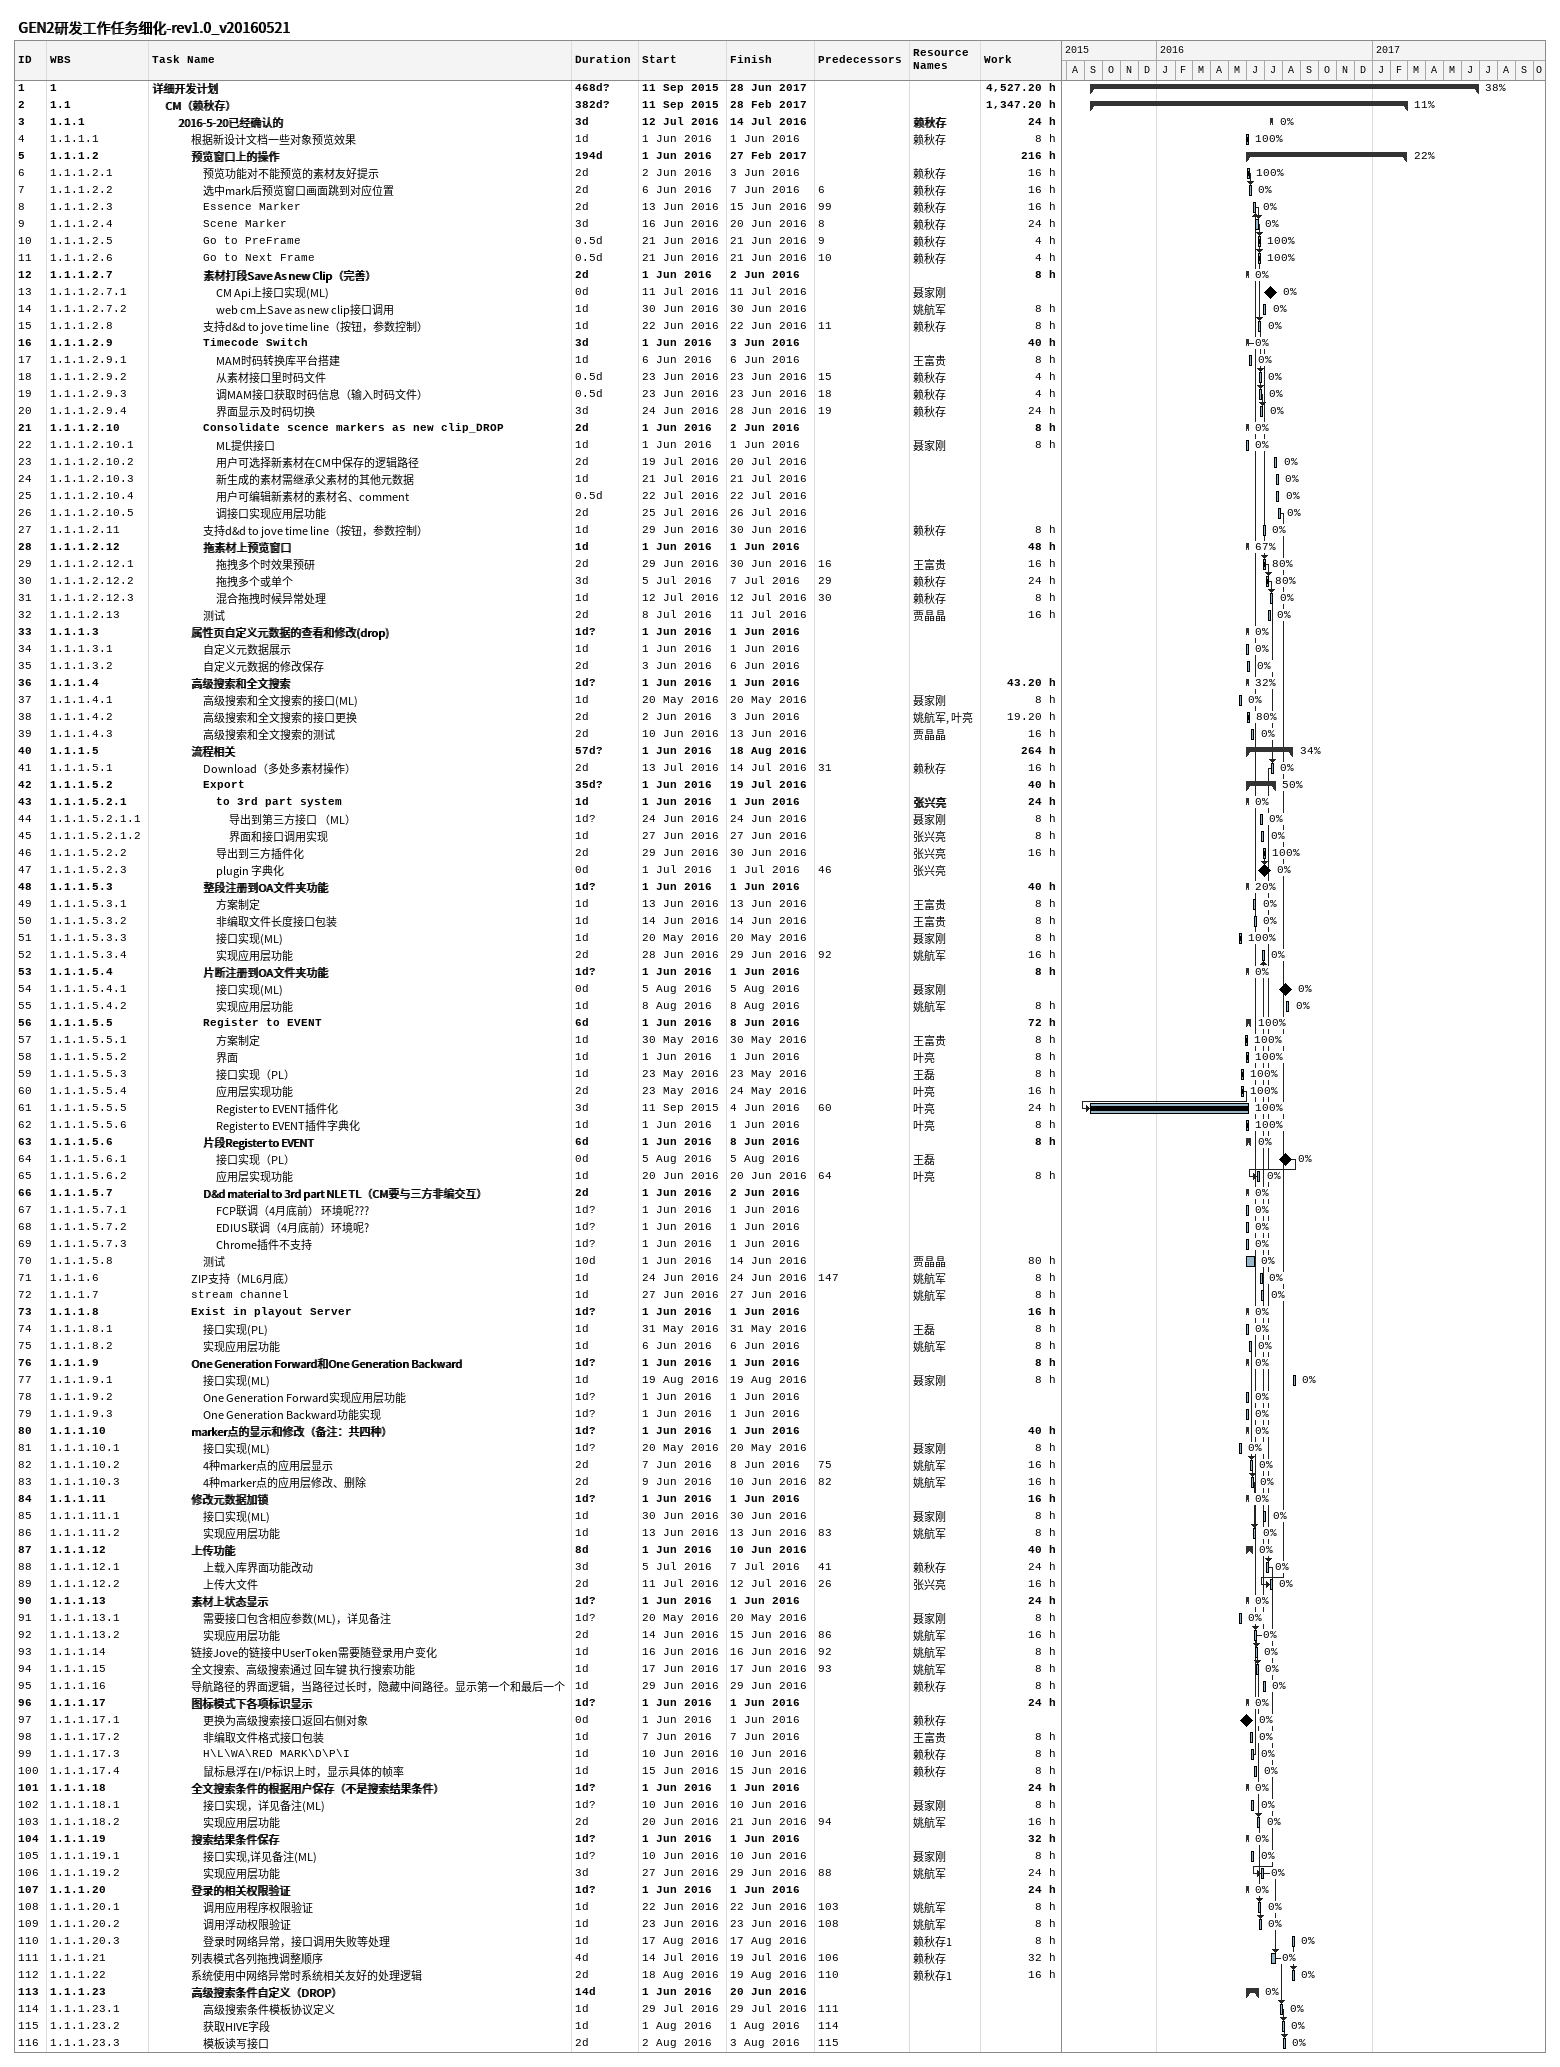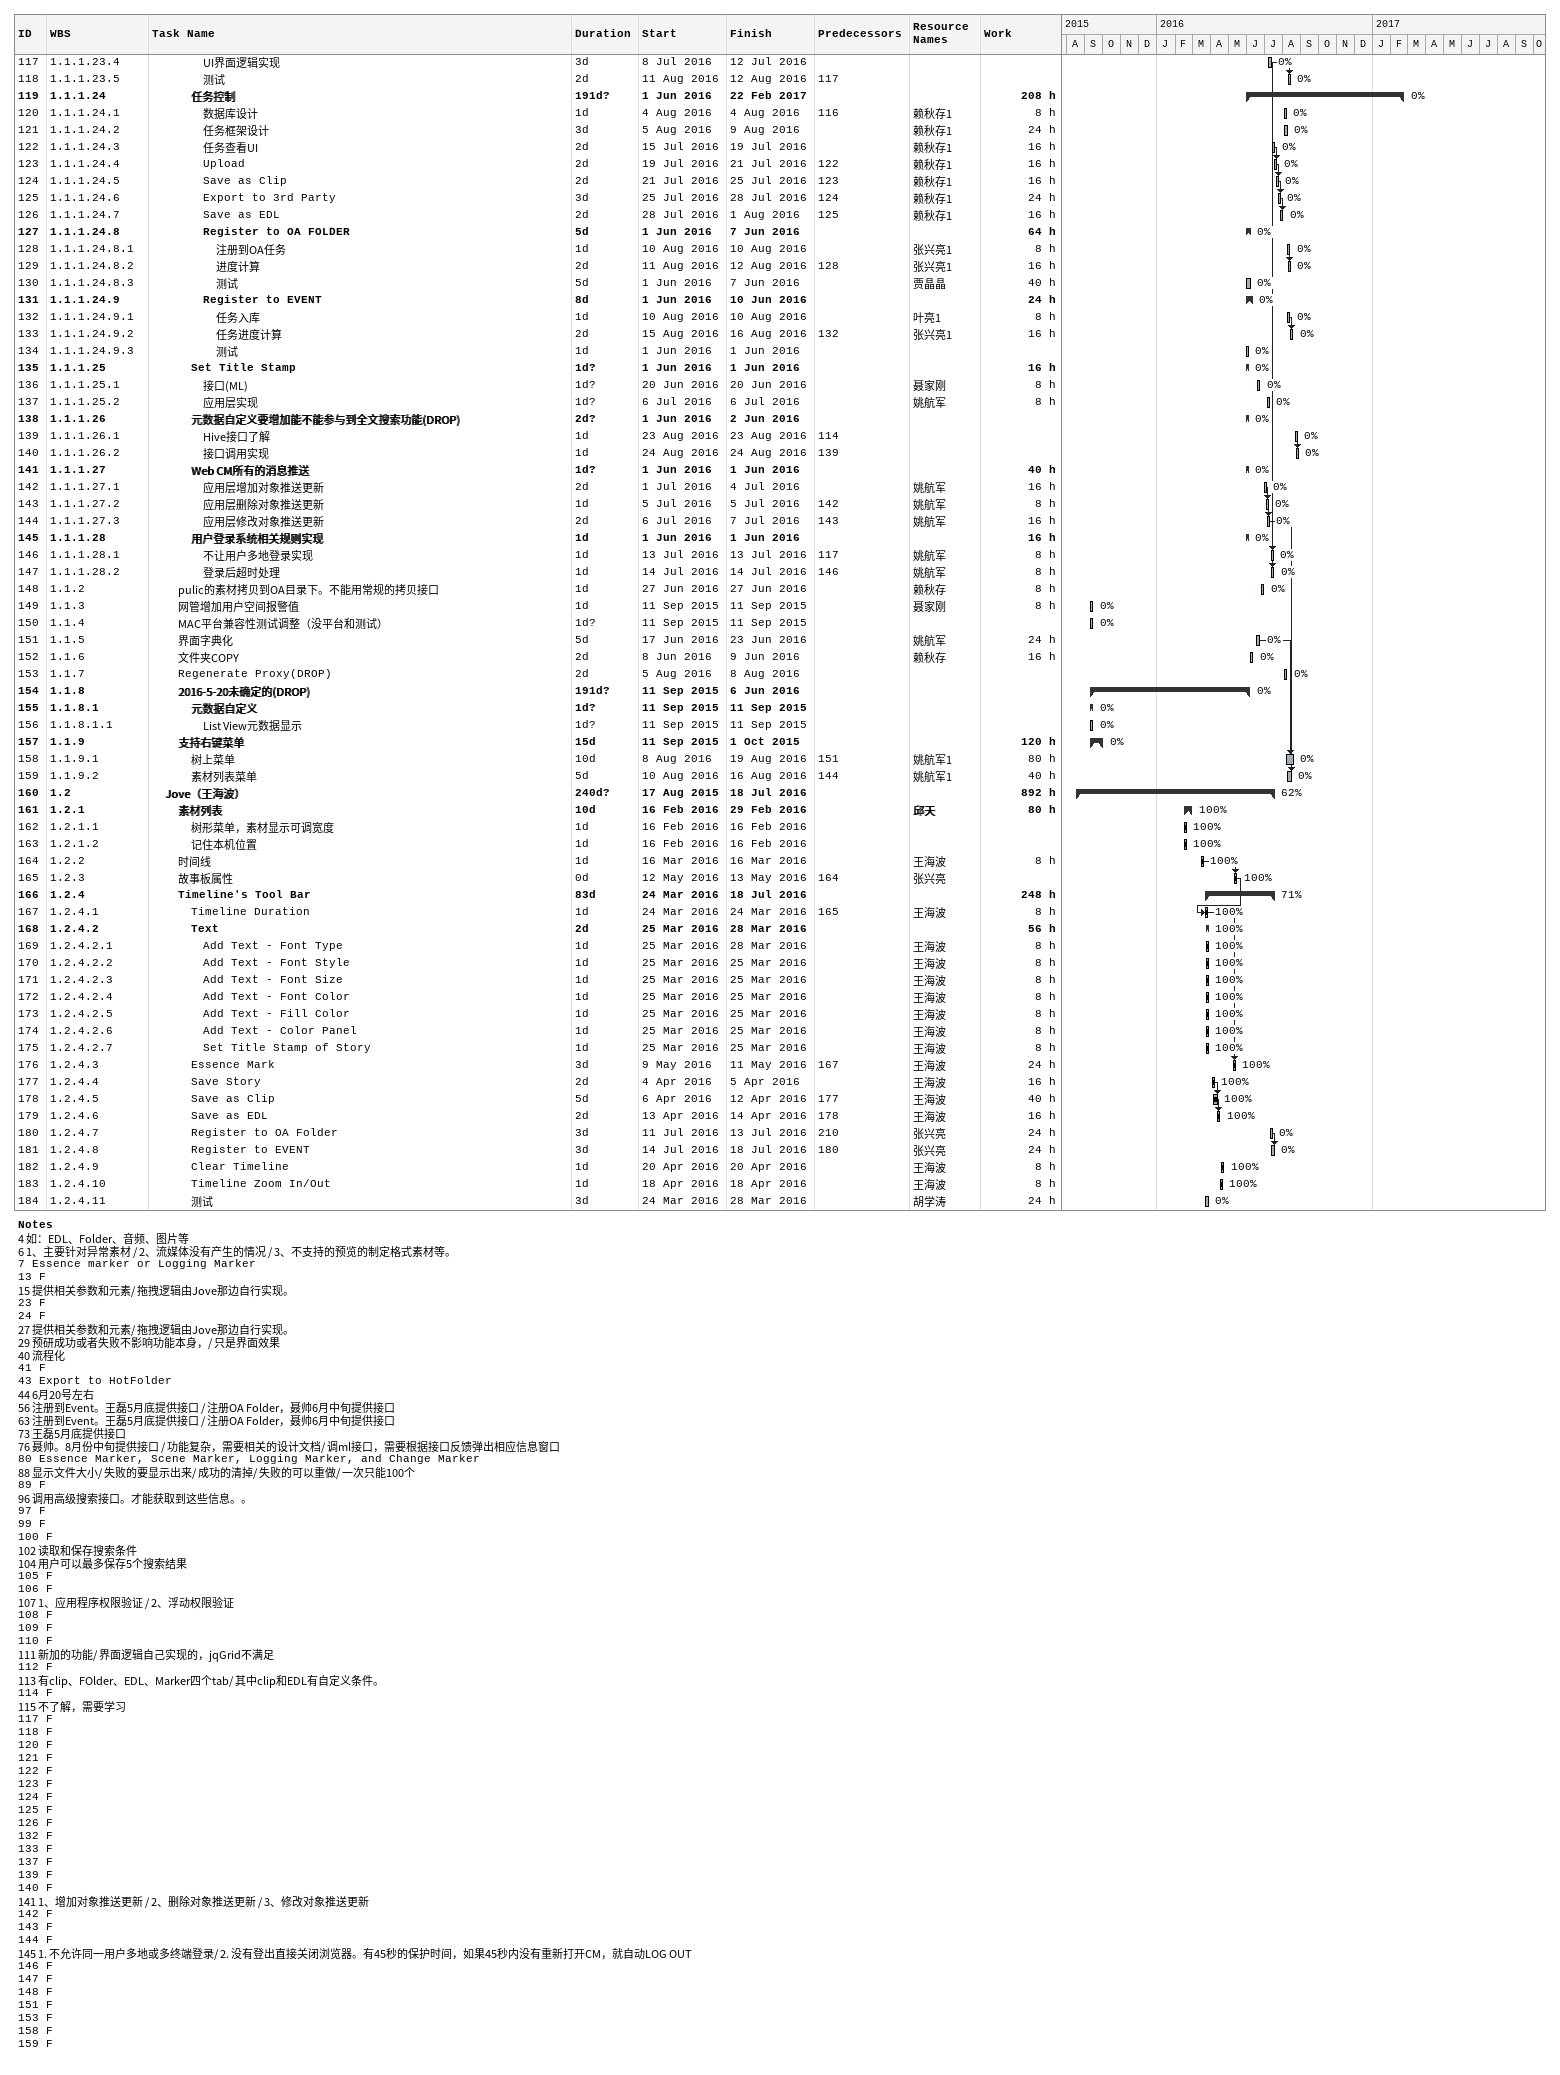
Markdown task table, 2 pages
GEN2研发工作任务细化-rev1.0_v20160521

| ID | WBS | Task | Duration | Start | Finish | Predecessors | Resources | % complete | Work (h) |
|---|---|---|---|---|---|---|---|---|---|
| 1 | 1 | **详细开发计划** | 468d? | 2015-09-11 | 2017-06-28 |  |  | 38 | 4527.20 |
| 2 | 1.1 | **CM（赖秋存）** | 382d? | 2015-09-11 | 2017-02-28 |  |  | 11 | 1347.20 |
| 3 | 1.1.1 | **2016-5-20已经确认的** | 3d | 2016-07-12 | 2016-07-14 |  | 赖秋存 | 0 | 24 |
| 4 | 1.1.1.1 | 根据新设计文档一些对象预览效果 | 1d | 2016-06-01 | 2016-06-01 |  | 赖秋存 | 100 | 8 |
| 5 | 1.1.1.2 | **预览窗口上的操作** | 194d | 2016-06-01 | 2017-02-27 |  |  | 22 | 216 |
| 6 | 1.1.1.2.1 | 预览功能对不能预览的素材友好提示 | 2d | 2016-06-02 | 2016-06-03 |  | 赖秋存 | 100 | 16 |
| 7 | 1.1.1.2.2 | 选中mark后预览窗口画面跳到对应位置 | 2d | 2016-06-06 | 2016-06-07 | 6 | 赖秋存 | 0 | 16 |
| 8 | 1.1.1.2.3 | Essence Marker | 2d | 2016-06-13 | 2016-06-15 | 99 | 赖秋存 | 0 | 16 |
| 9 | 1.1.1.2.4 | Scene Marker | 3d | 2016-06-16 | 2016-06-20 | 8 | 赖秋存 | 0 | 24 |
| 10 | 1.1.1.2.5 | Go to PreFrame | 0.5d | 2016-06-21 | 2016-06-21 | 9 | 赖秋存 | 100 | 4 |
| 11 | 1.1.1.2.6 | Go to Next Frame | 0.5d | 2016-06-21 | 2016-06-21 | 10 | 赖秋存 | 100 | 4 |
| 12 | 1.1.1.2.7 | **素材打段Save As new Clip（完善）** | 2d | 2016-06-01 | 2016-06-02 |  |  | 0 | 8 |
| 13 | 1.1.1.2.7.1 | CM Api上接口实现(ML) | 0d | 2016-07-11 | 2016-07-11 |  | 聂家刚 | 0 |  |
| 14 | 1.1.1.2.7.2 | web cm上Save as new clip接口调用 | 1d | 2016-06-30 | 2016-06-30 |  | 姚航军 | 0 | 8 |
| 15 | 1.1.1.2.8 | 支持d&d to jove time line（按钮，参数控制） | 1d | 2016-06-22 | 2016-06-22 | 11 | 赖秋存 | 0 | 8 |
| 16 | 1.1.1.2.9 | **Timecode Switch** | 3d | 2016-06-01 | 2016-06-03 |  |  | 0 | 40 |
| 17 | 1.1.1.2.9.1 | MAM时码转换库平台搭建 | 1d | 2016-06-06 | 2016-06-06 |  | 王富贵 | 0 | 8 |
| 18 | 1.1.1.2.9.2 | 从素材接口里时码文件 | 0.5d | 2016-06-23 | 2016-06-23 | 15 | 赖秋存 | 0 | 4 |
| 19 | 1.1.1.2.9.3 | 调MAM接口获取时码信息（输入时码文件） | 0.5d | 2016-06-23 | 2016-06-23 | 18 | 赖秋存 | 0 | 4 |
| 20 | 1.1.1.2.9.4 | 界面显示及时码切换 | 3d | 2016-06-24 | 2016-06-28 | 19 | 赖秋存 | 0 | 24 |
| 21 | 1.1.1.2.10 | **Consolidate scence markers as new clip_DROP** | 2d | 2016-06-01 | 2016-06-02 |  |  | 0 | 8 |
| 22 | 1.1.1.2.10.1 | ML提供接口 | 1d | 2016-06-01 | 2016-06-01 |  | 聂家刚 | 0 | 8 |
| 23 | 1.1.1.2.10.2 | 用户可选择新素材在CM中保存的逻辑路径 | 2d | 2016-07-19 | 2016-07-20 |  |  | 0 |  |
| 24 | 1.1.1.2.10.3 | 新生成的素材需继承父素材的其他元数据 | 1d | 2016-07-21 | 2016-07-21 |  |  | 0 |  |
| 25 | 1.1.1.2.10.4 | 用户可编辑新素材的素材名、comment | 0.5d | 2016-07-22 | 2016-07-22 |  |  | 0 |  |
| 26 | 1.1.1.2.10.5 | 调接口实现应用层功能 | 2d | 2016-07-25 | 2016-07-26 |  |  | 0 |  |
| 27 | 1.1.1.2.11 | 支持d&d to jove time line（按钮，参数控制） | 1d | 2016-06-29 | 2016-06-30 |  | 赖秋存 | 0 | 8 |
| 28 | 1.1.1.2.12 | **拖素材上预览窗口** | 1d | 2016-06-01 | 2016-06-01 |  |  | 67 | 48 |
| 29 | 1.1.1.2.12.1 | 拖拽多个时效果预研 | 2d | 2016-06-29 | 2016-06-30 | 16 | 王富贵 | 80 | 16 |
| 30 | 1.1.1.2.12.2 | 拖拽多个或单个 | 3d | 2016-07-05 | 2016-07-07 | 29 | 赖秋存 | 80 | 24 |
| 31 | 1.1.1.2.12.3 | 混合拖拽时候异常处理 | 1d | 2016-07-12 | 2016-07-12 | 30 | 赖秋存 | 0 | 8 |
| 32 | 1.1.1.2.13 | 测试 | 2d | 2016-07-08 | 2016-07-11 |  | 贾晶晶 | 0 | 16 |
| 33 | 1.1.1.3 | **属性页自定义元数据的查看和修改(drop)** | 1d? | 2016-06-01 | 2016-06-01 |  |  | 0 |  |
| 34 | 1.1.1.3.1 | 自定义元数据展示 | 1d | 2016-06-01 | 2016-06-01 |  |  | 0 |  |
| 35 | 1.1.1.3.2 | 自定义元数据的修改保存 | 2d | 2016-06-03 | 2016-06-06 |  |  | 0 |  |
| 36 | 1.1.1.4 | **高级搜索和全文搜索** | 1d? | 2016-06-01 | 2016-06-01 |  |  | 32 | 43.20 |
| 37 | 1.1.1.4.1 | 高级搜索和全文搜索的接口(ML) | 1d | 2016-05-20 | 2016-05-20 |  | 聂家刚 | 0 | 8 |
| 38 | 1.1.1.4.2 | 高级搜索和全文搜索的接口更换 | 2d | 2016-06-02 | 2016-06-03 |  | 姚航军, 叶亮 | 80 | 19.20 |
| 39 | 1.1.1.4.3 | 高级搜索和全文搜索的测试 | 2d | 2016-06-10 | 2016-06-13 |  | 贾晶晶 | 0 | 16 |
| 40 | 1.1.1.5 | **流程相关** | 57d? | 2016-06-01 | 2016-08-18 |  |  | 34 | 264 |
| 41 | 1.1.1.5.1 | Download（多处多素材操作） | 2d | 2016-07-13 | 2016-07-14 | 31 | 赖秋存 | 0 | 16 |
| 42 | 1.1.1.5.2 | **Export** | 35d? | 2016-06-01 | 2016-07-19 |  |  | 50 | 40 |
| 43 | 1.1.1.5.2.1 | **to 3rd part system** | 1d | 2016-06-01 | 2016-06-01 |  | 张兴亮 | 0 | 24 |
| 44 | 1.1.1.5.2.1.1 | 导出到第三方接口 （ML） | 1d? | 2016-06-24 | 2016-06-24 |  | 聂家刚 | 0 | 8 |
| 45 | 1.1.1.5.2.1.2 | 界面和接口调用实现 | 1d | 2016-06-27 | 2016-06-27 |  | 张兴亮 | 0 | 8 |
| 46 | 1.1.1.5.2.2 | 导出到三方插件化 | 2d | 2016-06-29 | 2016-06-30 |  | 张兴亮 | 100 | 16 |
| 47 | 1.1.1.5.2.3 | plugin 字典化 | 0d | 2016-07-01 | 2016-07-01 | 46 | 张兴亮 | 0 |  |
| 48 | 1.1.1.5.3 | **整段注册到OA文件夹功能** | 1d? | 2016-06-01 | 2016-06-01 |  |  | 20 | 40 |
| 49 | 1.1.1.5.3.1 | 方案制定 | 1d | 2016-06-13 | 2016-06-13 |  | 王富贵 | 0 | 8 |
| 50 | 1.1.1.5.3.2 | 非编取文件长度接口包装 | 1d | 2016-06-14 | 2016-06-14 |  | 王富贵 | 0 | 8 |
| 51 | 1.1.1.5.3.3 | 接口实现(ML) | 1d | 2016-05-20 | 2016-05-20 |  | 聂家刚 | 100 | 8 |
| 52 | 1.1.1.5.3.4 | 实现应用层功能 | 2d | 2016-06-28 | 2016-06-29 | 92 | 姚航军 | 0 | 16 |
| 53 | 1.1.1.5.4 | **片断注册到OA文件夹功能** | 1d? | 2016-06-01 | 2016-06-01 |  |  | 0 | 8 |
| 54 | 1.1.1.5.4.1 | 接口实现(ML) | 0d | 2016-08-05 | 2016-08-05 |  | 聂家刚 | 0 |  |
| 55 | 1.1.1.5.4.2 | 实现应用层功能 | 1d | 2016-08-08 | 2016-08-08 |  | 姚航军 | 0 | 8 |
| 56 | 1.1.1.5.5 | **Register to EVENT** | 6d | 2016-06-01 | 2016-06-08 |  |  | 100 | 72 |
| 57 | 1.1.1.5.5.1 | 方案制定 | 1d | 2016-05-30 | 2016-05-30 |  | 王富贵 | 100 | 8 |
| 58 | 1.1.1.5.5.2 | 界面 | 1d | 2016-06-01 | 2016-06-01 |  | 叶亮 | 100 | 8 |
| 59 | 1.1.1.5.5.3 | 接口实现（PL） | 1d | 2016-05-23 | 2016-05-23 |  | 王磊 | 100 | 8 |
| 60 | 1.1.1.5.5.4 | 应用层实现功能 | 2d | 2016-05-23 | 2016-05-24 |  | 叶亮 | 100 | 16 |
| 61 | 1.1.1.5.5.5 | Register to EVENT插件化 | 3d | 2015-09-11 | 2016-06-04 | 60 | 叶亮 | 100 | 24 |
| 62 | 1.1.1.5.5.6 | Register to EVENT插件字典化 | 1d | 2016-06-01 | 2016-06-01 |  | 叶亮 | 100 | 8 |
| 63 | 1.1.1.5.6 | **片段Register to EVENT** | 6d | 2016-06-01 | 2016-06-08 |  |  | 0 | 8 |
| 64 | 1.1.1.5.6.1 | 接口实现（PL） | 0d | 2016-08-05 | 2016-08-05 |  | 王磊 | 0 |  |
| 65 | 1.1.1.5.6.2 | 应用层实现功能 | 1d | 2016-06-20 | 2016-06-20 | 64 | 叶亮 | 0 | 8 |
| 66 | 1.1.1.5.7 | **D&d material to 3rd part NLE TL（CM要与三方非编交互）** | 2d | 2016-06-01 | 2016-06-02 |  |  | 0 |  |
| 67 | 1.1.1.5.7.1 | FCP联调（4月底前） 环境呢??? | 1d? | 2016-06-01 | 2016-06-01 |  |  | 0 |  |
| 68 | 1.1.1.5.7.2 | EDIUS联调（4月底前）环境呢? | 1d? | 2016-06-01 | 2016-06-01 |  |  | 0 |  |
| 69 | 1.1.1.5.7.3 | Chrome插件不支持 | 1d? | 2016-06-01 | 2016-06-01 |  |  | 0 |  |
| 70 | 1.1.1.5.8 | 测试 | 10d | 2016-06-01 | 2016-06-14 |  | 贾晶晶 | 0 | 80 |
| 71 | 1.1.1.6 | ZIP支持（ML6月底） | 1d | 2016-06-24 | 2016-06-24 | 147 | 姚航军 | 0 | 8 |
| 72 | 1.1.1.7 | stream channel | 1d | 2016-06-27 | 2016-06-27 |  | 姚航军 | 0 | 8 |
| 73 | 1.1.1.8 | **Exist in playout Server** | 1d? | 2016-06-01 | 2016-06-01 |  |  | 0 | 16 |
| 74 | 1.1.1.8.1 | 接口实现(PL) | 1d | 2016-05-31 | 2016-05-31 |  | 王磊 | 0 | 8 |
| 75 | 1.1.1.8.2 | 实现应用层功能 | 1d | 2016-06-06 | 2016-06-06 |  | 姚航军 | 0 | 8 |
| 76 | 1.1.1.9 | **One Generation Forward和One Generation Backward** | 1d? | 2016-06-01 | 2016-06-01 |  |  | 0 | 8 |
| 77 | 1.1.1.9.1 | 接口实现(ML) | 1d | 2016-08-19 | 2016-08-19 |  | 聂家刚 | 0 | 8 |
| 78 | 1.1.1.9.2 | One Generation Forward实现应用层功能 | 1d? | 2016-06-01 | 2016-06-01 |  |  | 0 |  |
| 79 | 1.1.1.9.3 | One Generation Backward功能实现 | 1d? | 2016-06-01 | 2016-06-01 |  |  | 0 |  |
| 80 | 1.1.1.10 | **marker点的显示和修改（备注：共四种）** | 1d? | 2016-06-01 | 2016-06-01 |  |  | 0 | 40 |
| 81 | 1.1.1.10.1 | 接口实现(ML) | 1d? | 2016-05-20 | 2016-05-20 |  | 聂家刚 | 0 | 8 |
| 82 | 1.1.1.10.2 | 4种marker点的应用层显示 | 2d | 2016-06-07 | 2016-06-08 | 75 | 姚航军 | 0 | 16 |
| 83 | 1.1.1.10.3 | 4种marker点的应用层修改、删除 | 2d | 2016-06-09 | 2016-06-10 | 82 | 姚航军 | 0 | 16 |
| 84 | 1.1.1.11 | **修改元数据加锁** | 1d? | 2016-06-01 | 2016-06-01 |  |  | 0 | 16 |
| 85 | 1.1.1.11.1 | 接口实现(ML) | 1d | 2016-06-30 | 2016-06-30 |  | 聂家刚 | 0 | 8 |
| 86 | 1.1.1.11.2 | 实现应用层功能 | 1d | 2016-06-13 | 2016-06-13 | 83 | 姚航军 | 0 | 8 |
| 87 | 1.1.1.12 | **上传功能** | 8d | 2016-06-01 | 2016-06-10 |  |  | 0 | 40 |
| 88 | 1.1.1.12.1 | 上载入库界面功能改动 | 3d | 2016-07-05 | 2016-07-07 | 41 | 赖秋存 | 0 | 24 |
| 89 | 1.1.1.12.2 | 上传大文件 | 2d | 2016-07-11 | 2016-07-12 | 26 | 张兴亮 | 0 | 16 |
| 90 | 1.1.1.13 | **素材上状态显示** | 1d? | 2016-06-01 | 2016-06-01 |  |  | 0 | 24 |
| 91 | 1.1.1.13.1 | 需要接口包含相应参数(ML)，详见备注 | 1d? | 2016-05-20 | 2016-05-20 |  | 聂家刚 | 0 | 8 |
| 92 | 1.1.1.13.2 | 实现应用层功能 | 2d | 2016-06-14 | 2016-06-15 | 86 | 姚航军 | 0 | 16 |
| 93 | 1.1.1.14 | 链接Jove的链接中UserToken需要随登录用户变化 | 1d | 2016-06-16 | 2016-06-16 | 92 | 姚航军 | 0 | 8 |
| 94 | 1.1.1.15 | 全文搜索、高级搜索通过 回车键 执行搜索功能 | 1d | 2016-06-17 | 2016-06-17 | 93 | 姚航军 | 0 | 8 |
| 95 | 1.1.1.16 | 导航路径的界面逻辑，当路径过长时，隐藏中间路径。显示第一个和最后一个 | 1d | 2016-06-29 | 2016-06-29 |  | 赖秋存 | 0 | 8 |
| 96 | 1.1.1.17 | **图标模式下各项标识显示** | 1d? | 2016-06-01 | 2016-06-01 |  |  | 0 | 24 |
| 97 | 1.1.1.17.1 | 更换为高级搜索接口返回右侧对象 | 0d | 2016-06-01 | 2016-06-01 |  | 赖秋存 | 0 |  |
| 98 | 1.1.1.17.2 | 非编取文件格式接口包装 | 1d | 2016-06-07 | 2016-06-07 |  | 王富贵 | 0 | 8 |
| 99 | 1.1.1.17.3 | H\L\WA\RED MARK\D\P\I | 1d | 2016-06-10 | 2016-06-10 |  | 赖秋存 | 0 | 8 |
| 100 | 1.1.1.17.4 | 鼠标悬浮在I/P标识上时，显示具体的帧率 | 1d | 2016-06-15 | 2016-06-15 |  | 赖秋存 | 0 | 8 |
| 101 | 1.1.1.18 | **全文搜索条件的根据用户保存（不是搜索结果条件）** | 1d? | 2016-06-01 | 2016-06-01 |  |  | 0 | 24 |
| 102 | 1.1.1.18.1 | 接口实现，详见备注(ML) | 1d? | 2016-06-10 | 2016-06-10 |  | 聂家刚 | 0 | 8 |
| 103 | 1.1.1.18.2 | 实现应用层功能 | 2d | 2016-06-20 | 2016-06-21 | 94 | 姚航军 | 0 | 16 |
| 104 | 1.1.1.19 | **搜索结果条件保存** | 1d? | 2016-06-01 | 2016-06-01 |  |  | 0 | 32 |
| 105 | 1.1.1.19.1 | 接口实现,详见备注(ML) | 1d? | 2016-06-10 | 2016-06-10 |  | 聂家刚 | 0 | 8 |
| 106 | 1.1.1.19.2 | 实现应用层功能 | 3d | 2016-06-27 | 2016-06-29 | 88 | 姚航军 | 0 | 24 |
| 107 | 1.1.1.20 | **登录的相关权限验证** | 1d? | 2016-06-01 | 2016-06-01 |  |  | 0 | 24 |
| 108 | 1.1.1.20.1 | 调用应用程序权限验证 | 1d | 2016-06-22 | 2016-06-22 | 103 | 姚航军 | 0 | 8 |
| 109 | 1.1.1.20.2 | 调用浮动权限验证 | 1d | 2016-06-23 | 2016-06-23 | 108 | 姚航军 | 0 | 8 |
| 110 | 1.1.1.20.3 | 登录时网络异常，接口调用失败等处理 | 1d | 2016-08-17 | 2016-08-17 |  | 赖秋存1 | 0 | 8 |
| 111 | 1.1.1.21 | 列表模式各列拖拽调整顺序 | 4d | 2016-07-14 | 2016-07-19 | 106 | 赖秋存 | 0 | 32 |
| 112 | 1.1.1.22 | 系统使用中网络异常时系统相关友好的处理逻辑 | 2d | 2016-08-18 | 2016-08-19 | 110 | 赖秋存1 | 0 | 16 |
| 113 | 1.1.1.23 | **高级搜索条件自定义（DROP）** | 14d | 2016-06-01 | 2016-06-20 |  |  | 0 |  |
| 114 | 1.1.1.23.1 | 高级搜索条件模板协议定义 | 1d | 2016-07-29 | 2016-07-29 | 111 |  | 0 |  |
| 115 | 1.1.1.23.2 | 获取HIVE字段 | 1d | 2016-08-01 | 2016-08-01 | 114 |  | 0 |  |
| 116 | 1.1.1.23.3 | 模板读写接口 | 2d | 2016-08-02 | 2016-08-03 | 115 |  | 0 |  |
| 117 | 1.1.1.23.4 | UI界面逻辑实现 | 3d | 2016-07-08 | 2016-07-12 |  |  | 0 |  |
| 118 | 1.1.1.23.5 | 测试 | 2d | 2016-08-11 | 2016-08-12 | 117 |  | 0 |  |
| 119 | 1.1.1.24 | **任务控制** | 191d? | 2016-06-01 | 2017-02-22 |  |  | 0 | 208 |
| 120 | 1.1.1.24.1 | 数据库设计 | 1d | 2016-08-04 | 2016-08-04 | 116 | 赖秋存1 | 0 | 8 |
| 121 | 1.1.1.24.2 | 任务框架设计 | 3d | 2016-08-05 | 2016-08-09 |  | 赖秋存1 | 0 | 24 |
| 122 | 1.1.1.24.3 | 任务查看UI | 2d | 2016-07-15 | 2016-07-19 |  | 赖秋存1 | 0 | 16 |
| 123 | 1.1.1.24.4 | Upload | 2d | 2016-07-19 | 2016-07-21 | 122 | 赖秋存1 | 0 | 16 |
| 124 | 1.1.1.24.5 | Save as Clip | 2d | 2016-07-21 | 2016-07-25 | 123 | 赖秋存1 | 0 | 16 |
| 125 | 1.1.1.24.6 | Export to 3rd Party | 3d | 2016-07-25 | 2016-07-28 | 124 | 赖秋存1 | 0 | 24 |
| 126 | 1.1.1.24.7 | Save as EDL | 2d | 2016-07-28 | 2016-08-01 | 125 | 赖秋存1 | 0 | 16 |
| 127 | 1.1.1.24.8 | **Register to OA FOLDER** | 5d | 2016-06-01 | 2016-06-07 |  |  | 0 | 64 |
| 128 | 1.1.1.24.8.1 | 注册到OA任务 | 1d | 2016-08-10 | 2016-08-10 |  | 张兴亮1 | 0 | 8 |
| 129 | 1.1.1.24.8.2 | 进度计算 | 2d | 2016-08-11 | 2016-08-12 | 128 | 张兴亮1 | 0 | 16 |
| 130 | 1.1.1.24.8.3 | 测试 | 5d | 2016-06-01 | 2016-06-07 |  | 贾晶晶 | 0 | 40 |
| 131 | 1.1.1.24.9 | **Register to EVENT** | 8d | 2016-06-01 | 2016-06-10 |  |  | 0 | 24 |
| 132 | 1.1.1.24.9.1 | 任务入库 | 1d | 2016-08-10 | 2016-08-10 |  | 叶亮1 | 0 | 8 |
| 133 | 1.1.1.24.9.2 | 任务进度计算 | 2d | 2016-08-15 | 2016-08-16 | 132 | 张兴亮1 | 0 | 16 |
| 134 | 1.1.1.24.9.3 | 测试 | 1d | 2016-06-01 | 2016-06-01 |  |  | 0 |  |
| 135 | 1.1.1.25 | **Set Title Stamp** | 1d? | 2016-06-01 | 2016-06-01 |  |  | 0 | 16 |
| 136 | 1.1.1.25.1 | 接口(ML) | 1d? | 2016-06-20 | 2016-06-20 |  | 聂家刚 | 0 | 8 |
| 137 | 1.1.1.25.2 | 应用层实现 | 1d? | 2016-07-06 | 2016-07-06 |  | 姚航军 | 0 | 8 |
| 138 | 1.1.1.26 | **元数据自定义要增加能不能参与到全文搜索功能(DROP)** | 2d? | 2016-06-01 | 2016-06-02 |  |  | 0 |  |
| 139 | 1.1.1.26.1 | Hive接口了解 | 1d | 2016-08-23 | 2016-08-23 | 114 |  | 0 |  |
| 140 | 1.1.1.26.2 | 接口调用实现 | 1d | 2016-08-24 | 2016-08-24 | 139 |  | 0 |  |
| 141 | 1.1.1.27 | **Web CM所有的消息推送** | 1d? | 2016-06-01 | 2016-06-01 |  |  | 0 | 40 |
| 142 | 1.1.1.27.1 | 应用层增加对象推送更新 | 2d | 2016-07-01 | 2016-07-04 |  | 姚航军 | 0 | 16 |
| 143 | 1.1.1.27.2 | 应用层删除对象推送更新 | 1d | 2016-07-05 | 2016-07-05 | 142 | 姚航军 | 0 | 8 |
| 144 | 1.1.1.27.3 | 应用层修改对象推送更新 | 2d | 2016-07-06 | 2016-07-07 | 143 | 姚航军 | 0 | 16 |
| 145 | 1.1.1.28 | **用户登录系统相关规则实现** | 1d | 2016-06-01 | 2016-06-01 |  |  | 0 | 16 |
| 146 | 1.1.1.28.1 | 不让用户多地登录实现 | 1d | 2016-07-13 | 2016-07-13 | 117 | 姚航军 | 0 | 8 |
| 147 | 1.1.1.28.2 | 登录后超时处理 | 1d | 2016-07-14 | 2016-07-14 | 146 | 姚航军 | 0 | 8 |
| 148 | 1.1.2 | pulic的素材拷贝到OA目录下。不能用常规的拷贝接口 | 1d | 2016-06-27 | 2016-06-27 |  | 赖秋存 | 0 | 8 |
| 149 | 1.1.3 | 网管增加用户空间报警值 | 1d | 2015-09-11 | 2015-09-11 |  | 聂家刚 | 0 | 8 |
| 150 | 1.1.4 | MAC平台兼容性测试调整（没平台和测试） | 1d? | 2015-09-11 | 2015-09-11 |  |  | 0 |  |
| 151 | 1.1.5 | 界面字典化 | 5d | 2016-06-17 | 2016-06-23 |  | 姚航军 | 0 | 24 |
| 152 | 1.1.6 | 文件夹COPY | 2d | 2016-06-08 | 2016-06-09 |  | 赖秋存 | 0 | 16 |
| 153 | 1.1.7 | Regenerate Proxy(DROP) | 2d | 2016-08-05 | 2016-08-08 |  |  | 0 |  |
| 154 | 1.1.8 | **2016-5-20未确定的(DROP)** | 191d? | 2015-09-11 | 2016-06-06 |  |  | 0 |  |
| 155 | 1.1.8.1 | **元数据自定义** | 1d? | 2015-09-11 | 2015-09-11 |  |  | 0 |  |
| 156 | 1.1.8.1.1 | List View元数据显示 | 1d? | 2015-09-11 | 2015-09-11 |  |  | 0 |  |
| 157 | 1.1.9 | **支持右键菜单** | 15d | 2015-09-11 | 2015-10-01 |  |  | 0 | 120 |
| 158 | 1.1.9.1 | 树上菜单 | 10d | 2016-08-08 | 2016-08-19 | 151 | 姚航军1 | 0 | 80 |
| 159 | 1.1.9.2 | 素材列表菜单 | 5d | 2016-08-10 | 2016-08-16 | 144 | 姚航军1 | 0 | 40 |
| 160 | 1.2 | **Jove（王海波）** | 240d? | 2015-08-17 | 2016-07-18 |  |  | 62 | 892 |
| 161 | 1.2.1 | **素材列表** | 10d | 2016-02-16 | 2016-02-29 |  | 邱天 | 100 | 80 |
| 162 | 1.2.1.1 | 树形菜单，素材显示可调宽度 | 1d | 2016-02-16 | 2016-02-16 |  |  | 100 |  |
| 163 | 1.2.1.2 | 记住本机位置 | 1d | 2016-02-16 | 2016-02-16 |  |  | 100 |  |
| 164 | 1.2.2 | 时间线 | 1d | 2016-03-16 | 2016-03-16 |  | 王海波 | 100 | 8 |
| 165 | 1.2.3 | 故事板属性 | 0d | 2016-05-12 | 2016-05-13 | 164 | 张兴亮 | 100 |  |
| 166 | 1.2.4 | **Timeline's Tool Bar** | 83d | 2016-03-24 | 2016-07-18 |  |  | 71 | 248 |
| 167 | 1.2.4.1 | Timeline Duration | 1d | 2016-03-24 | 2016-03-24 | 165 | 王海波 | 100 | 8 |
| 168 | 1.2.4.2 | **Text** | 2d | 2016-03-25 | 2016-03-28 |  |  | 100 | 56 |
| 169 | 1.2.4.2.1 | Add Text - Font Type | 1d | 2016-03-25 | 2016-03-28 |  | 王海波 | 100 | 8 |
| 170 | 1.2.4.2.2 | Add Text - Font Style | 1d | 2016-03-25 | 2016-03-25 |  | 王海波 | 100 | 8 |
| 171 | 1.2.4.2.3 | Add Text - Font Size | 1d | 2016-03-25 | 2016-03-25 |  | 王海波 | 100 | 8 |
| 172 | 1.2.4.2.4 | Add Text - Font Color | 1d | 2016-03-25 | 2016-03-25 |  | 王海波 | 100 | 8 |
| 173 | 1.2.4.2.5 | Add Text - Fill Color | 1d | 2016-03-25 | 2016-03-25 |  | 王海波 | 100 | 8 |
| 174 | 1.2.4.2.6 | Add Text - Color Panel | 1d | 2016-03-25 | 2016-03-25 |  | 王海波 | 100 | 8 |
| 175 | 1.2.4.2.7 | Set Title Stamp of Story | 1d | 2016-03-25 | 2016-03-25 |  | 王海波 | 100 | 8 |
| 176 | 1.2.4.3 | Essence Mark | 3d | 2016-05-09 | 2016-05-11 | 167 | 王海波 | 100 | 24 |
| 177 | 1.2.4.4 | Save Story | 2d | 2016-04-04 | 2016-04-05 |  | 王海波 | 100 | 16 |
| 178 | 1.2.4.5 | Save as Clip | 5d | 2016-04-06 | 2016-04-12 | 177 | 王海波 | 100 | 40 |
| 179 | 1.2.4.6 | Save as EDL | 2d | 2016-04-13 | 2016-04-14 | 178 | 王海波 | 100 | 16 |
| 180 | 1.2.4.7 | Register to OA Folder | 3d | 2016-07-11 | 2016-07-13 | 210 | 张兴亮 | 0 | 24 |
| 181 | 1.2.4.8 | Register to EVENT | 3d | 2016-07-14 | 2016-07-18 | 180 | 张兴亮 | 0 | 24 |
| 182 | 1.2.4.9 | Clear Timeline | 1d | 2016-04-20 | 2016-04-20 |  | 王海波 | 100 | 8 |
| 183 | 1.2.4.10 | Timeline Zoom In/Out | 1d | 2016-04-18 | 2016-04-18 |  | 王海波 | 100 | 8 |
| 184 | 1.2.4.11 | 测试 | 3d | 2016-03-24 | 2016-03-28 |  | 胡学涛 | 0 | 24 |

Notes
- 4: 如：EDL、Folder、音频、图片等
- 6: 1、主要针对异常素材 / 2、流媒体没有产生的情况 / 3、不支持的预览的制定格式素材等。
- 7: Essence marker or Logging Marker
- 13: F
- 15: 提供相关参数和元素 / 拖拽逻辑由Jove那边自行实现。
- 23: F
- 24: F
- 27: 提供相关参数和元素 / 拖拽逻辑由Jove那边自行实现。
- 29: 预研成功或者失败不影响功能本身， / 只是界面效果
- 40: 流程化
- 41: F
- 43: Export to HotFolder
- 44: 6月20号左右
- 56: 注册到Event。王磊5月底提供接口 / 注册OA Folder，聂帅6月中旬提供接口
- 63: 注册到Event。王磊5月底提供接口 / 注册OA Folder，聂帅6月中旬提供接口
- 73: 王磊5月底提供接口
- 76: 聂帅。8月份中旬提供接口 / 功能复杂，需要相关的设计文档 / 调ml接口，需要根据接口反馈弹出相应信息窗口
- 80: Essence Marker, Scene Marker, Logging Marker, and Change Marker
- 88: 显示文件大小 / 失败的要显示出来 / 成功的清掉 / 失败的可以重做 / 一次只能100个
- 89: F
- 96: 调用 高级搜索接口。才能获取到这些信息。。
- 97: F
- 99: F
- 100: F
- 102: 读取和保存 搜索条件
- 104: 用户可以最多保存5个搜索结果
- 105: F
- 106: F
- 107: 1、应用程序权限验证 / 2、浮动权限验证
- 108: F
- 109: F
- 110: F
- 111: 新加的功能 / 界面逻辑自己实现的，jqGrid不满足
- 112: F
- 113: 有clip、FOlder、EDL、Marker四个tab/ 其中clip和EDL有自定义条件。
- 114: F
- 115: 不了解，需要学习
- 117: F
- 118: F
- 120: F
- 121: F
- 122: F
- 123: F
- 124: F
- 125: F
- 126: F
- 132: F
- 133: F
- 137: F
- 139: F
- 140: F
- 141: 1、增加对象推送更新 / 2、删除对象推送更新 / 3、修改对象推送更新
- 142: F
- 143: F
- 144: F
- 145: 1. 不允许同一用户 多地或多终端登录/ 2. 没有登出直接关闭浏览器。有45秒的保护时间，如果45秒内没有重新打开CM，就自动LOG OUT
- 146: F
- 147: F
- 148: F
- 151: F
- 153: F
- 158: F
- 159: F
